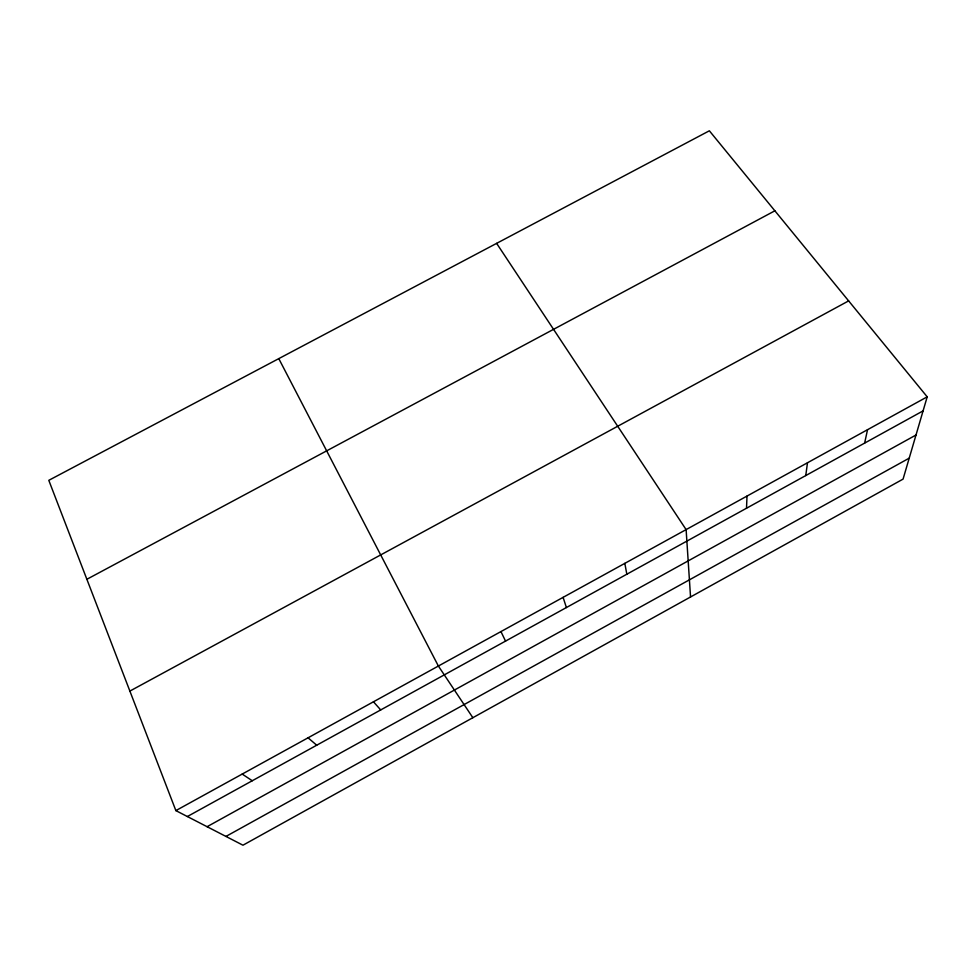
<?xml version="1.0" encoding="UTF-8"?>
<svg xmlns="http://www.w3.org/2000/svg" width="976" height="976" viewBox="0 0 976 976"><rect width="100%" height="100%" fill="white"/><g stroke="black" fill="none" stroke-linecap="round" stroke-linejoin="round"><path stroke-width="1.46" d="M746.518 508.24L747.006 496.076M805.761 475.568L807.481 462.783M864.614 443.128L867.542 429.696M927.2 396.842L903.068 479.106L242.963 845.204L175.863 810.605L48.8 480.326L709.357 130.796L927.2 396.842L175.863 810.605M207.083 826.709L916 435.015M225.932 836.432L909.217 458.159M187.368 816.534L923.076 410.884M129.881 691.081L848.632 300.889M86.876 579.28L774.871 210.804M242.207 774.078L252.272 780.751M308.062 737.807L316.724 745.213M373.454 701.793L380.725 709.93M472.848 717.714L438.383 666.047L278.782 358.631M496.625 243.353L686.116 529.614L690.544 596.983M500.956 631.582L505.544 641.11M563.103 597.361L566.397 607.56M624.823 563.372L626.836 574.23"/></g></svg>
